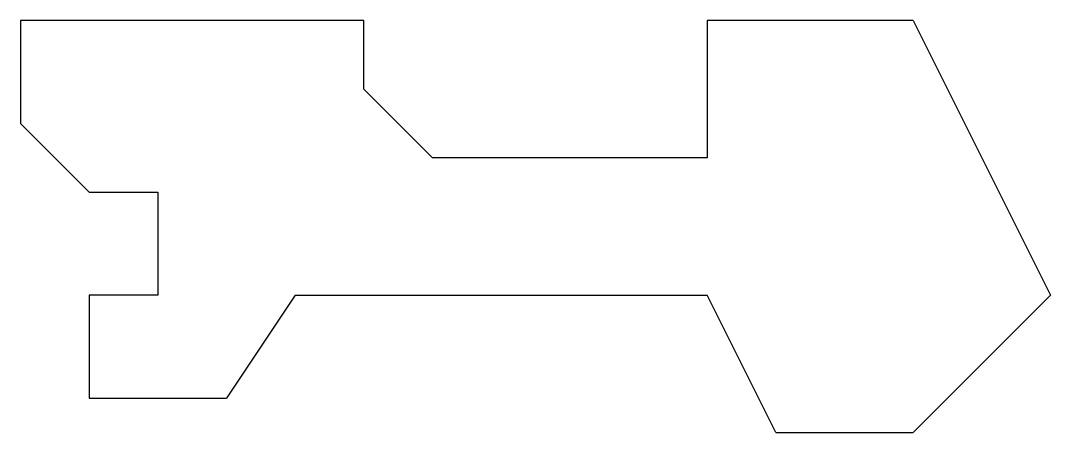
# Model space of a CAD drawing. Header units: millimetres. Extents: x -10 to 140, y -5 to 55.
import ezdxf

# ---------------------------------------------------------------- set-up
doc = ezdxf.new("R2010")
doc.units = ezdxf.units.MM

msp = doc.modelspace()

# ---------------------------------------------------------------- linework, layer by layer
for points in [[(40, 45), (40, 55), (-10, 55), (-10, 40)], [(120, 55), (90, 55), (90, 35), (50, 35)], [(120, 55), (140, 15)], [(50, 35), (40, 45)], [(-10, 40), (0, 30)], [(0, 30), (10, 30), (10, 15), (0, 15), (0, 0)], [(30, 15), (20, 0)], [(30, 15), (90, 15)], [(100, -5), (90, 15)], [(140, 15), (120, -5)], [(0, 0), (20, 0)], [(100, -5), (120, -5)]]:
    msp.add_lwpolyline(points)

doc.saveas('drawing.dxf')
